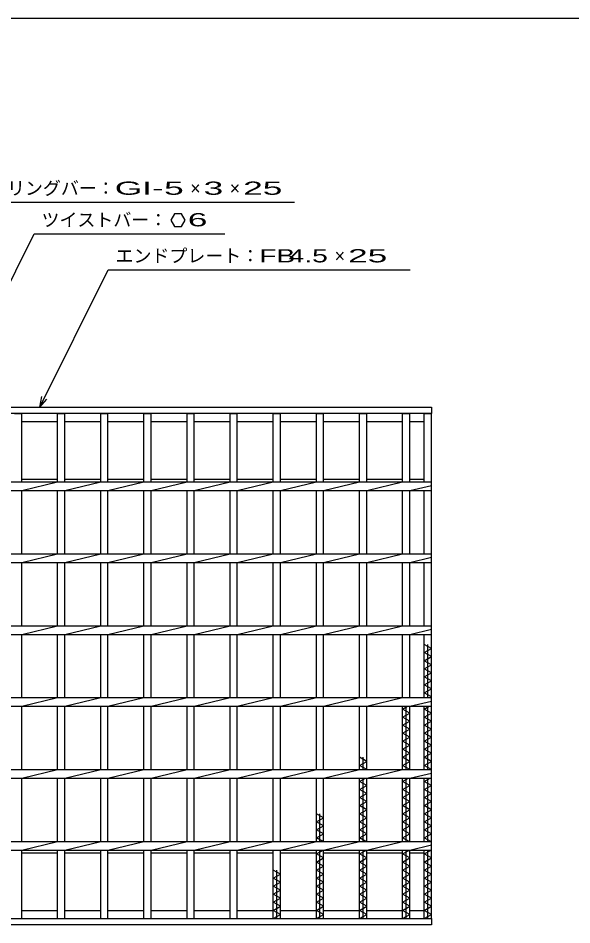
# Model space of a CAD drawing. Units: millimetres, scale not verified. Extents: x -910 to 866, y -641 to 527.
# Drawn here: x -498 to -113, y -104 to 527 of the extents above; entities that cross this region are included whole.
import ezdxf
from ezdxf.enums import TextEntityAlignment as Align

# ---------------------------------------------------------------- set-up
doc = ezdxf.new("R2010")
doc.units = ezdxf.units.MM
doc.header["$LTSCALE"] = 5
for name, color, linetype, lineweight in [('0_2', 150, 'Continuous', 25), ('16', 3, 'Continuous', 25), ('22', 4, 'Continuous', 25)]:
    doc.layers.add(name, color=color, linetype=linetype, lineweight=lineweight)
doc.styles.add('ベクトル', font='')
doc.styles.get('ベクトル').set_extended_font_data('ベクトル')

msp = doc.modelspace()

# ---------------------------------------------------------------- linework, layer by layer
at = {"layer": '0_2'}
msp.add_line((-864.5, 526.75), (865.5, 526.75), dxfattribs=at)
at = {"layer": '16'}
for p, q in [((-711, 256.25), (-211, 256.25)), ((-211, 256.25), (-211, 251.75)), ((-211, 251.75), (-711, 251.75)), ((-501, 251.75), (-496, 251.75)), ((-496, 204.25), (-496, 251.75)), ((-496, 246.25), (-471, 246.25)), ((-471, 204.25), (-471, 251.75)), ((-471, 251.75), (-466, 251.75)), ((-466, 204.25), (-466, 251.75)), ((-466, 246.25), (-441, 246.25)), ((-441, 204.25), (-441, 251.75)), ((-441, 251.75), (-436, 251.75)), ((-436, 204.25), (-436, 251.75)), ((-436, 246.25), (-411, 246.25)), ((-411, 204.25), (-411, 251.75)), ((-411, 251.75), (-406, 251.75)), ((-406, 204.25), (-406, 251.75)), ((-406, 246.25), (-381, 246.25)), ((-381, 204.25), (-381, 251.75)), ((-381, 251.75), (-376, 251.75)), ((-376, 204.25), (-376, 251.75)), ((-376, 246.25), (-351, 246.25)), ((-351, 204.25), (-351, 251.75)), ((-351, 251.75), (-346, 251.75)), ((-346, 204.25), (-346, 251.75)), ((-346, 246.25), (-321, 246.25)), ((-321, 204.25), (-321, 251.75)), ((-321, 251.75), (-316, 251.75)), ((-316, 204.25), (-316, 251.75)), ((-316, 246.25), (-291, 246.25)), ((-291, 204.25), (-291, 251.75)), ((-291, 251.75), (-286, 251.75)), ((-286, 204.25), (-286, 251.75)), ((-286, 246.25), (-261, 246.25)), ((-261, 204.25), (-261, 251.75)), ((-261, 251.75), (-256, 251.75)), ((-256, 204.25), (-256, 251.75)), ((-256, 246.25), (-231, 246.25)), ((-231, 204.25), (-231, 251.75)), ((-231, 251.75), (-226, 251.75)), ((-226, 204.25), (-226, 251.75)), ((-226, 246.25), (-216, 246.25)), ((-216, 204.25), (-216, 251.75)), ((-216, 251.75), (-211, 251.75)), ((-211, -99.25), (-211, 251.75)), ((-711, 204.25), (-211, 204.25)), ((-496, 206.25), (-471, 206.25)), ((-496, 198.25), (-471, 204.25)), ((-466, 206.25), (-441, 206.25)), ((-466, 198.25), (-441, 204.25)), ((-436, 206.25), (-411, 206.25)), ((-436, 198.25), (-411, 204.25)), ((-406, 206.25), (-381, 206.25)), ((-406, 198.25), (-381, 204.25)), ((-376, 206.25), (-351, 206.25)), ((-376, 198.25), (-351, 204.25)), ((-346, 206.25), (-321, 206.25)), ((-346, 198.25), (-321, 204.25)), ((-316, 206.25), (-291, 206.25)), ((-316, 198.25), (-291, 204.25)), ((-286, 206.25), (-261, 206.25)), ((-286, 198.25), (-261, 204.25)), ((-256, 206.25), (-231, 206.25)), ((-256, 198.25), (-231, 204.25)), ((-226, 206.25), (-216, 206.25)), ((-226, 198.25), (-211, 201.85)), ((-211, 198.25), (-211, 204.25)), ((-711, 198.25), (-211, 198.25)), ((-496, 154.25), (-496, 198.25)), ((-471, 154.25), (-471, 198.25)), ((-466, 154.25), (-466, 198.25)), ((-441, 154.25), (-441, 198.25)), ((-436, 154.25), (-436, 198.25)), ((-411, 154.25), (-411, 198.25)), ((-406, 154.25), (-406, 198.25)), ((-381, 154.25), (-381, 198.25)), ((-376, 154.25), (-376, 198.25)), ((-351, 154.25), (-351, 198.25)), ((-346, 154.25), (-346, 198.25)), ((-321, 154.25), (-321, 198.25)), ((-316, 154.25), (-316, 198.25)), ((-291, 154.25), (-291, 198.25)), ((-286, 154.25), (-286, 198.25)), ((-261, 154.25), (-261, 198.25)), ((-256, 154.25), (-256, 198.25)), ((-231, 154.25), (-231, 198.25)), ((-226, 154.25), (-226, 198.25)), ((-216, 154.25), (-216, 198.25)), ((-711, 154.25), (-211, 154.25)), ((-496, 148.25), (-471, 154.25)), ((-466, 148.25), (-441, 154.25)), ((-436, 148.25), (-411, 154.25)), ((-406, 148.25), (-381, 154.25)), ((-376, 148.25), (-351, 154.25)), ((-346, 148.25), (-321, 154.25)), ((-316, 148.25), (-291, 154.25)), ((-286, 148.25), (-261, 154.25)), ((-256, 148.25), (-231, 154.25)), ((-226, 148.25), (-211, 151.85)), ((-211, 148.25), (-211, 154.25)), ((-711, 148.25), (-211, 148.25)), ((-496, 104.25), (-496, 148.25)), ((-471, 104.25), (-471, 148.25)), ((-466, 104.25), (-466, 148.25)), ((-441, 104.25), (-441, 148.25)), ((-436, 104.25), (-436, 148.25)), ((-411, 104.25), (-411, 148.25)), ((-406, 104.25), (-406, 148.25)), ((-381, 104.25), (-381, 148.25)), ((-376, 104.25), (-376, 148.25)), ((-351, 104.25), (-351, 148.25)), ((-346, 104.25), (-346, 148.25)), ((-321, 104.25), (-321, 148.25)), ((-316, 104.25), (-316, 148.25)), ((-291, 104.25), (-291, 148.25)), ((-286, 104.25), (-286, 148.25)), ((-261, 104.25), (-261, 148.25)), ((-256, 104.25), (-256, 148.25)), ((-231, 104.25), (-231, 148.25)), ((-226, 104.25), (-226, 148.25)), ((-216, 104.25), (-216, 148.25)), ((-711, 104.25), (-211, 104.25)), ((-496, 98.25), (-471, 104.25)), ((-466, 98.25), (-441, 104.25)), ((-436, 98.25), (-411, 104.25)), ((-406, 98.25), (-381, 104.25)), ((-376, 98.25), (-351, 104.25)), ((-346, 98.25), (-321, 104.25)), ((-316, 98.25), (-291, 104.25)), ((-286, 98.25), (-261, 104.25)), ((-256, 98.25), (-231, 104.25)), ((-226, 98.25), (-211, 101.85)), ((-211, 98.25), (-211, 104.25)), ((-711, 98.25), (-211, 98.25)), ((-496, 54.25), (-496, 98.25)), ((-471, 54.25), (-471, 98.25)), ((-466, 54.25), (-466, 98.25)), ((-441, 54.25), (-441, 98.25)), ((-436, 54.25), (-436, 98.25)), ((-411, 54.25), (-411, 98.25)), ((-406, 54.25), (-406, 98.25)), ((-381, 54.25), (-381, 98.25)), ((-376, 54.25), (-376, 98.25)), ((-351, 54.25), (-351, 98.25)), ((-346, 54.25), (-346, 98.25)), ((-321, 54.25), (-321, 98.25)), ((-316, 54.25), (-316, 98.25)), ((-291, 54.25), (-291, 98.25)), ((-286, 54.25), (-286, 98.25)), ((-261, 54.25), (-261, 98.25)), ((-256, 54.25), (-256, 98.25)), ((-231, 54.25), (-231, 98.25)), ((-226, 54.25), (-226, 98.25)), ((-216, 54.25), (-216, 98.25)), ((-211, 88.35), (-216, 91.15)), ((-216, 85.55), (-211, 88.35)), ((-213.5, 54.25), (-213.5, 91.15)), ((-211, 82.75), (-216, 85.55)), ((-216, 79.95), (-211, 82.75)), ((-211, 77.15), (-216, 79.95)), ((-216, 74.35), (-211, 77.15)), ((-211, 71.55), (-216, 74.35)), ((-216, 68.75), (-211, 71.55)), ((-211, 65.95), (-216, 68.75)), ((-216, 63.15), (-211, 65.95)), ((-211, 60.35), (-216, 63.15)), ((-216, 57.55), (-211, 60.35)), ((-211, 54.75), (-216, 57.55)), ((-711, 54.25), (-211, 54.25)), ((-496, 48.25), (-471, 54.25)), ((-466, 48.25), (-441, 54.25)), ((-436, 48.25), (-411, 54.25)), ((-406, 48.25), (-381, 54.25)), ((-376, 48.25), (-351, 54.25)), ((-346, 48.25), (-321, 54.25)), ((-316, 48.25), (-291, 54.25)), ((-286, 48.25), (-261, 54.25)), ((-256, 48.25), (-231, 54.25)), ((-226, 48.25), (-211, 51.85)), ((-211.893, 54.25), (-211, 54.75)), ((-211, 48.25), (-211, 54.25)), ((-711, 48.25), (-211, 48.25)), ((-496, 4.25), (-496, 48.25)), ((-471, 4.25), (-471, 48.25)), ((-466, 4.25), (-466, 48.25)), ((-441, 4.25), (-441, 48.25)), ((-436, 4.25), (-436, 48.25)), ((-411, 4.25), (-411, 48.25)), ((-406, 4.25), (-406, 48.25)), ((-381, 4.25), (-381, 48.25)), ((-376, 4.25), (-376, 48.25)), ((-351, 4.25), (-351, 48.25)), ((-346, 4.25), (-346, 48.25)), ((-321, 4.25), (-321, 48.25)), ((-316, 4.25), (-316, 48.25)), ((-291, 4.25), (-291, 48.25)), ((-286, 4.25), (-286, 48.25)), ((-261, 4.25), (-261, 48.25)), ((-256, 4.25), (-256, 48.25)), ((-231, 4.25), (-231, 48.25)), ((-231, 46.35), (-227.607, 48.25)), ((-226, 43.55), (-231, 46.35)), ((-228.5, 4.25), (-228.5, 48.25)), ((-226, 4.25), (-226, 48.25)), ((-216, 4.25), (-216, 48.25)), ((-216, 46.35), (-212.607, 48.25)), ((-211, 43.55), (-216, 46.35)), ((-213.5, 4.25), (-213.5, 48.25)), ((-231, 40.75), (-226, 43.55)), ((-226, 37.95), (-231, 40.75)), ((-231, 35.15), (-226, 37.95)), ((-216, 40.75), (-211, 43.55)), ((-211, 37.95), (-216, 40.75)), ((-216, 35.15), (-211, 37.95)), ((-226, 32.35), (-231, 35.15)), ((-231, 29.55), (-226, 32.35)), ((-211, 32.35), (-216, 35.15)), ((-216, 29.55), (-211, 32.35)), ((-226, 26.75), (-231, 29.55)), ((-231, 23.95), (-226, 26.75)), ((-211, 26.75), (-216, 29.55)), ((-216, 23.95), (-211, 26.75)), ((-226, 21.15), (-231, 23.95)), ((-231, 18.35), (-226, 21.15)), ((-211, 21.15), (-216, 23.95)), ((-216, 18.35), (-211, 21.15)), ((-256, 9.95), (-261, 12.75)), ((-258.5, 4.25), (-258.5, 12.75)), ((-226, 15.55), (-231, 18.35)), ((-231, 12.75), (-226, 15.55)), ((-226, 9.95), (-231, 12.75)), ((-211, 15.55), (-216, 18.35)), ((-216, 12.75), (-211, 15.55)), ((-211, 9.95), (-216, 12.75)), ((-261, 7.15), (-256, 9.95)), ((-256, 4.35), (-261, 7.15)), ((-231, 7.15), (-226, 9.95)), ((-226, 4.35), (-231, 7.15)), ((-216, 7.15), (-211, 9.95)), ((-211, 4.35), (-216, 7.15)), ((-711, 4.25), (-211, 4.25)), ((-496, -1.75), (-471, 4.25)), ((-466, -1.75), (-441, 4.25)), ((-436, -1.75), (-411, 4.25)), ((-406, -1.75), (-381, 4.25)), ((-376, -1.75), (-351, 4.25)), ((-346, -1.75), (-321, 4.25)), ((-316, -1.75), (-291, 4.25)), ((-286, -1.75), (-261, 4.25)), ((-256.179, 4.25), (-256, 4.35)), ((-256, -1.75), (-231, 4.25)), ((-226.179, 4.25), (-226, 4.35)), ((-226, -1.75), (-211, 1.85)), ((-211.179, 4.25), (-211, 4.35)), ((-211, -1.75), (-211, 4.25)), ((-711, -1.75), (-211, -1.75)), ((-496, -45.75), (-496, -1.75)), ((-471, -45.75), (-471, -1.75)), ((-466, -45.75), (-466, -1.75)), ((-441, -45.75), (-441, -1.75)), ((-436, -45.75), (-436, -1.75)), ((-411, -45.75), (-411, -1.75)), ((-406, -45.75), (-406, -1.75)), ((-381, -45.75), (-381, -1.75)), ((-376, -45.75), (-376, -1.75)), ((-351, -45.75), (-351, -1.75)), ((-346, -45.75), (-346, -1.75)), ((-321, -45.75), (-321, -1.75)), ((-316, -45.75), (-316, -1.75)), ((-291, -45.75), (-291, -1.75)), ((-286, -45.75), (-286, -1.75)), ((-261, -45.75), (-261, -1.75)), ((-261, -4.05), (-256.893, -1.75)), ((-256, -6.85), (-261, -4.05)), ((-258.5, -45.75), (-258.5, -1.75)), ((-256, -45.75), (-256, -1.75)), ((-231, -45.75), (-231, -1.75)), ((-231, -4.05), (-226.893, -1.75)), ((-226, -6.85), (-231, -4.05)), ((-228.5, -45.75), (-228.5, -1.75)), ((-226, -45.75), (-226, -1.75)), ((-216, -45.75), (-216, -1.75)), ((-216, -4.05), (-211.893, -1.75)), ((-211, -6.85), (-216, -4.05)), ((-213.5, -45.75), (-213.5, -1.75)), ((-261, -9.65), (-256, -6.85)), ((-256, -12.45), (-261, -9.65)), ((-261, -15.25), (-256, -12.45)), ((-231, -9.65), (-226, -6.85)), ((-226, -12.45), (-231, -9.65)), ((-231, -15.25), (-226, -12.45)), ((-216, -9.65), (-211, -6.85)), ((-211, -12.45), (-216, -9.65)), ((-216, -15.25), (-211, -12.45)), ((-256, -18.05), (-261, -15.25)), ((-261, -20.85), (-256, -18.05)), ((-226, -18.05), (-231, -15.25)), ((-231, -20.85), (-226, -18.05)), ((-211, -18.05), (-216, -15.25)), ((-216, -20.85), (-211, -18.05)), ((-256, -23.65), (-261, -20.85)), ((-261, -26.45), (-256, -23.65)), ((-226, -23.65), (-231, -20.85)), ((-231, -26.45), (-226, -23.65)), ((-211, -23.65), (-216, -20.85)), ((-216, -26.45), (-211, -23.65)), ((-286, -29.25), (-291, -26.45)), ((-291, -32.05), (-286, -29.25)), ((-288.5, -45.75), (-288.5, -26.45)), ((-256, -29.25), (-261, -26.45)), ((-261, -32.05), (-256, -29.25)), ((-226, -29.25), (-231, -26.45)), ((-231, -32.05), (-226, -29.25)), ((-211, -29.25), (-216, -26.45)), ((-216, -32.05), (-211, -29.25)), ((-286, -34.85), (-291, -32.05)), ((-291, -37.65), (-286, -34.85)), ((-286, -40.45), (-291, -37.65)), ((-256, -34.85), (-261, -32.05)), ((-261, -37.65), (-256, -34.85)), ((-256, -40.45), (-261, -37.65)), ((-226, -34.85), (-231, -32.05)), ((-231, -37.65), (-226, -34.85)), ((-226, -40.45), (-231, -37.65)), ((-211, -34.85), (-216, -32.05)), ((-216, -37.65), (-211, -34.85)), ((-211, -40.45), (-216, -37.65)), ((-291, -43.25), (-286, -40.45)), ((-286.536, -45.75), (-291, -43.25)), ((-261, -43.25), (-256, -40.45)), ((-256.536, -45.75), (-261, -43.25)), ((-231, -43.25), (-226, -40.45)), ((-226.536, -45.75), (-231, -43.25)), ((-216, -43.25), (-211, -40.45)), ((-211, -46.05), (-216, -43.25)), ((-711, -45.75), (-211, -45.75)), ((-496, -51.75), (-471, -45.75)), ((-466, -51.75), (-441, -45.75)), ((-436, -51.75), (-411, -45.75)), ((-406, -51.75), (-381, -45.75)), ((-376, -51.75), (-351, -45.75)), ((-346, -51.75), (-321, -45.75)), ((-316, -51.75), (-291, -45.75)), ((-286, -51.75), (-261, -45.75)), ((-256, -51.75), (-231, -45.75)), ((-226, -51.75), (-211, -48.15)), ((-211, -51.75), (-211, -45.75)), ((-711, -51.75), (-211, -51.75)), ((-496, -99.25), (-496, -51.75)), ((-496, -53.75), (-471, -53.75)), ((-471, -99.25), (-471, -51.75)), ((-466, -99.25), (-466, -51.75)), ((-466, -53.75), (-441, -53.75)), ((-441, -99.25), (-441, -51.75)), ((-436, -99.25), (-436, -51.75)), ((-436, -53.75), (-411, -53.75)), ((-411, -99.25), (-411, -51.75)), ((-406, -99.25), (-406, -51.75)), ((-406, -53.75), (-381, -53.75)), ((-381, -99.25), (-381, -51.75)), ((-376, -99.25), (-376, -51.75)), ((-376, -53.75), (-351, -53.75)), ((-351, -99.25), (-351, -51.75)), ((-346, -99.25), (-346, -51.75)), ((-346, -53.75), (-321, -53.75)), ((-321, -99.25), (-321, -51.75)), ((-316, -99.25), (-316, -51.75)), ((-316, -53.75), (-291, -53.75)), ((-291, -99.25), (-291, -51.75)), ((-291, -54.45), (-286.179, -51.75)), ((-286, -57.25), (-291, -54.45)), ((-288.5, -99.25), (-288.5, -51.75)), ((-286, -99.25), (-286, -51.75)), ((-286, -53.75), (-261, -53.75)), ((-261, -99.25), (-261, -51.75)), ((-261, -54.45), (-256.179, -51.75)), ((-256, -57.25), (-261, -54.45)), ((-258.5, -99.25), (-258.5, -51.75)), ((-256, -99.25), (-256, -51.75)), ((-256, -53.75), (-231, -53.75)), ((-231, -99.25), (-231, -51.75)), ((-231, -54.45), (-226.179, -51.75)), ((-226, -57.25), (-231, -54.45)), ((-228.5, -99.25), (-228.5, -51.75)), ((-226, -99.25), (-226, -51.75)), ((-226, -53.75), (-216, -53.75)), ((-216, -99.25), (-216, -51.75)), ((-216, -54.45), (-211.179, -51.75)), ((-211, -57.25), (-216, -54.45)), ((-213.5, -99.25), (-213.5, -51.75)), ((-291, -60.05), (-286, -57.25)), ((-286, -62.85), (-291, -60.05)), ((-291, -65.65), (-286, -62.85)), ((-261, -60.05), (-256, -57.25)), ((-256, -62.85), (-261, -60.05)), ((-261, -65.65), (-256, -62.85)), ((-231, -60.05), (-226, -57.25)), ((-226, -62.85), (-231, -60.05)), ((-231, -65.65), (-226, -62.85)), ((-216, -60.05), (-211, -57.25)), ((-211, -62.85), (-216, -60.05)), ((-216, -65.65), (-211, -62.85)), ((-316, -68.45), (-321, -65.65)), ((-321, -71.25), (-316, -68.45)), ((-318.5, -99.25), (-318.5, -65.65)), ((-286, -68.45), (-291, -65.65)), ((-291, -71.25), (-286, -68.45)), ((-256, -68.45), (-261, -65.65)), ((-261, -71.25), (-256, -68.45)), ((-226, -68.45), (-231, -65.65)), ((-231, -71.25), (-226, -68.45)), ((-211, -68.45), (-216, -65.65)), ((-216, -71.25), (-211, -68.45)), ((-316, -74.05), (-321, -71.25)), ((-321, -76.85), (-316, -74.05)), ((-286, -74.05), (-291, -71.25)), ((-291, -76.85), (-286, -74.05)), ((-256, -74.05), (-261, -71.25)), ((-261, -76.85), (-256, -74.05)), ((-226, -74.05), (-231, -71.25)), ((-231, -76.85), (-226, -74.05)), ((-211, -74.05), (-216, -71.25)), ((-216, -76.85), (-211, -74.05)), ((-316, -79.65), (-321, -76.85)), ((-321, -82.45), (-316, -79.65)), ((-286, -79.65), (-291, -76.85)), ((-291, -82.45), (-286, -79.65)), ((-256, -79.65), (-261, -76.85)), ((-261, -82.45), (-256, -79.65)), ((-226, -79.65), (-231, -76.85)), ((-231, -82.45), (-226, -79.65)), ((-211, -79.65), (-216, -76.85)), ((-216, -82.45), (-211, -79.65)), ((-316, -85.25), (-321, -82.45)), ((-321, -88.05), (-316, -85.25)), ((-316, -90.85), (-321, -88.05)), ((-286, -85.25), (-291, -82.45)), ((-291, -88.05), (-286, -85.25)), ((-286, -90.85), (-291, -88.05)), ((-256, -85.25), (-261, -82.45)), ((-261, -88.05), (-256, -85.25)), ((-256, -90.85), (-261, -88.05)), ((-226, -85.25), (-231, -82.45)), ((-231, -88.05), (-226, -85.25)), ((-226, -90.85), (-231, -88.05)), ((-211, -85.25), (-216, -82.45)), ((-216, -88.05), (-211, -85.25)), ((-211, -90.85), (-216, -88.05)), ((-496, -93.75), (-471, -93.75)), ((-466, -93.75), (-441, -93.75)), ((-436, -93.75), (-411, -93.75)), ((-406, -93.75), (-381, -93.75)), ((-376, -93.75), (-351, -93.75)), ((-346, -93.75), (-321, -93.75)), ((-321, -93.65), (-316, -90.85)), ((-316, -96.45), (-321, -93.65)), ((-316, -93.75), (-291, -93.75)), ((-291, -93.65), (-286, -90.85)), ((-286, -96.45), (-291, -93.65)), ((-286, -93.75), (-261, -93.75)), ((-261, -93.65), (-256, -90.85)), ((-256, -96.45), (-261, -93.65)), ((-256, -93.75), (-231, -93.75)), ((-231, -93.65), (-226, -90.85)), ((-226, -96.45), (-231, -93.65)), ((-226, -93.75), (-216, -93.75)), ((-216, -93.65), (-211, -90.85)), ((-211, -96.45), (-216, -93.65)), ((-711, -99.25), (-211, -99.25)), ((-501, -99.25), (-496, -99.25)), ((-471, -99.25), (-466, -99.25)), ((-441, -99.25), (-436, -99.25)), ((-411, -99.25), (-406, -99.25)), ((-381, -99.25), (-376, -99.25)), ((-351, -99.25), (-346, -99.25)), ((-321, -99.25), (-316, -96.45)), ((-321, -99.25), (-316, -99.25)), ((-291, -99.25), (-286, -96.45)), ((-291, -99.25), (-286, -99.25)), ((-261, -99.25), (-256, -96.45)), ((-261, -99.25), (-256, -99.25)), ((-231, -99.25), (-226, -96.45)), ((-231, -99.25), (-226, -99.25)), ((-216, -99.25), (-211, -96.45)), ((-216, -99.25), (-211, -99.25)), ((-211, -99.25), (-211, -103.75)), ((-211, -103.75), (-711, -103.75))]:
    msp.add_line(p, q, dxfattribs=at)
at = {"layer": '22'}
for p, q in [((-536.25, 398.75), (-306.25, 398.75)), ((-389.75, 390.633), (-392.25, 386.302)), ((-392.25, 386.302), (-389.75, 381.972)), ((-384.75, 390.633), (-389.75, 390.633)), ((-382.25, 386.25), (-384.75, 390.633)), ((-384.75, 381.972), (-382.25, 386.302)), ((-389.75, 381.972), (-384.75, 381.972)), ((-573.5, 204.25), (-487.25, 376.75)), ((-487.25, 376.75), (-354.75, 376.75)), ((-483.5, 256.25), (-435.75, 351.75)), ((-435.75, 351.75), (-225.75, 351.75)), ((-483.5, 256.25), (-482, 263.55)), ((-483.5, 256.25), (-478.5, 261.75))]:
    msp.add_line(p, q, dxfattribs=at)

# ---------------------------------------------------------------- texts
at = {"layer": '22', "color": 2, "style": 'ベクトル'}
for s, p in [('ベアリングバー：', (-531.25, 408.5)), ('×', (-378.75, 408.5)), ('×', (-351.25, 408.5)), ('ツイストバー：', (-482.25, 386.5)), ('エンドプレート：', (-430.75, 361.5)), ('×', (-278.25, 361.5))]:
    msp.add_text(s, height=9.164, dxfattribs=at).set_placement(p, align=Align.MIDDLE_LEFT)
for s, width, p in [('GI-', 2, (-431.25, 408.5)), (' 5 ', 2, (-403.75, 408.5)), (' 3 ', 2, (-376.25, 408.5)), (' 25 ', 2, (-348.75, 408.5)), (' 6 ', 2, (-387.25, 386.552)), ('FB', 1.6, (-330.75, 361.5)), (' 4.5 ', 1.6, (-315.75, 361.5)), (' 25 ', 2, (-275.75, 361.5))]:
    msp.add_text(s, height=9.164, dxfattribs=dict(at, width=width)).set_placement(p, align=Align.MIDDLE_LEFT)

doc.saveas('drawing.dxf')
